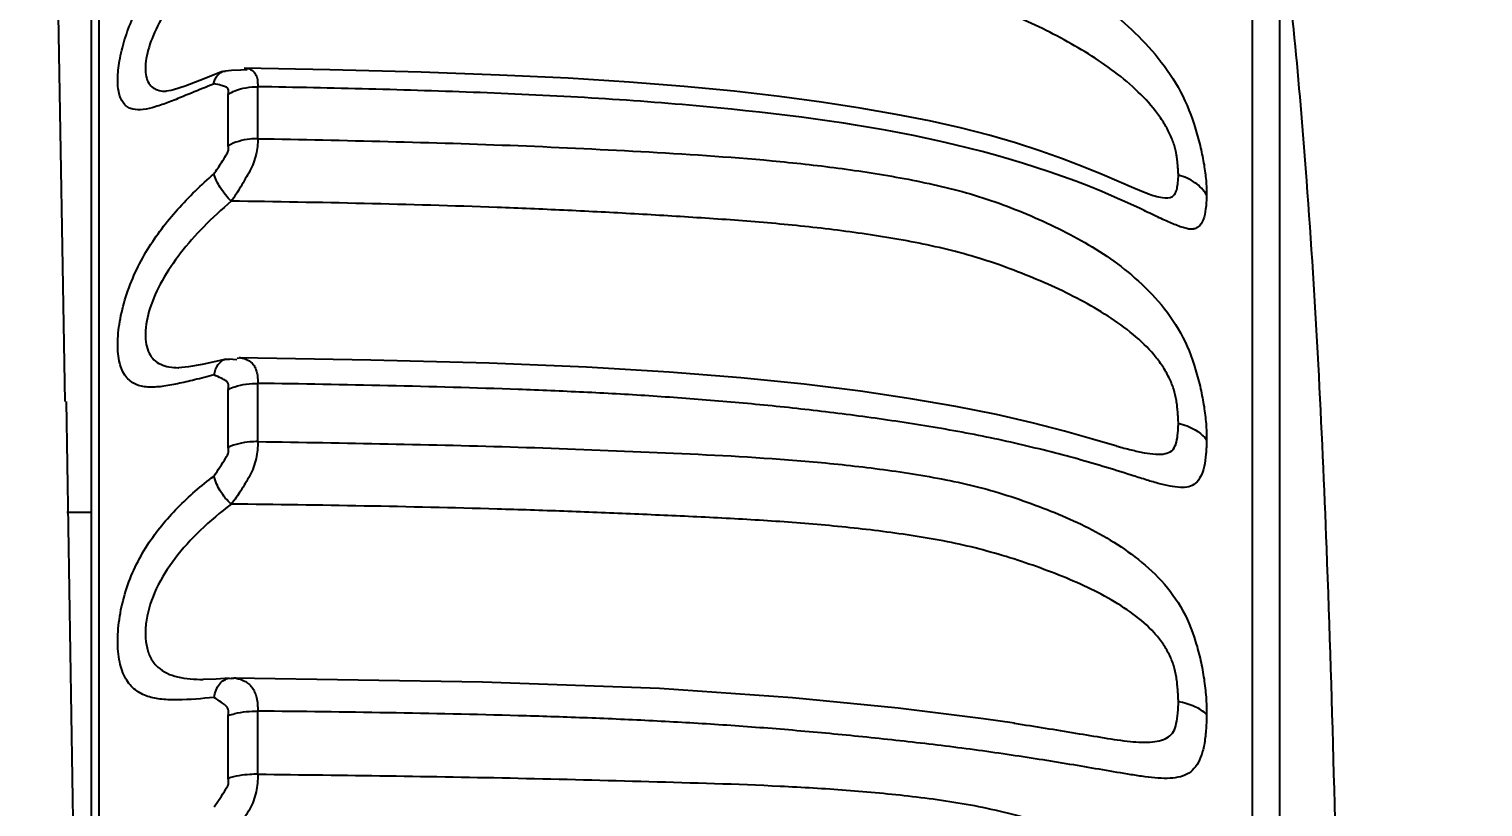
# Model space of a CAD drawing. Header units: millimetres. Extents: x 4086 to 8300, y 123 to 1549.
# Drawn here: x 7029.07 to 7038.3, y 702.39 to 707.33 of the extents above; entities that cross this region are included whole.
import ezdxf

# ---------------------------------------------------------------- set-up
doc = ezdxf.new("R2010")
doc.units = ezdxf.units.MM
doc.layers.add('00_COMPONENTS', color=7, linetype='Continuous')
doc.layers.add('尺寸', color=3, linetype='Continuous')
doc.styles.add('思源黑', font='SourceHanSansCN-Normal.ttf')
doc.dimstyles.get("Standard").update_dxf_attribs({"dimscale": 6, "dimtxt": 7, "dimasz": 3, "dimexe": 0.18, "dimexo": 0.0625, "dimgap": 0.8, "dimtad": 1, "dimtoh": 1, "dimdec": 1, "dimzin": 0, "dimdsep": 46, "dimtxsty": '思源黑', "dimcen": 0.09, "dimclrd": 256, "dimclre": 256, "dimclrt": 256, "dimadec": 0, "dimazin": 2, "dimtfac": 1, "dimtdec": 1, "dimtofl": 0, "dimtmove": 0, "dimatfit": 3, "dimfxl": 1, "dimtolj": 1, "dimtzin": 0, "dimarcsym": 0})

# ---------------------------------------------------------------- blocks, each defined once
blk = doc.blocks.new('*D486')
at = {"layer": 'Defpoints', "color": 0}
for p in [(6978.4428, 724.3654), (7025.5422, 680.9644), (7150.4242, 680.9644)]:
    blk.add_point(p, dxfattribs=at)
at = {"layer": '尺寸', "lineweight": -2}
for p, q in [((6978.6303, 724.3654), (7159.7675, 724.3654)), ((7159.2275, 715.3654), (7159.2275, 689.9644)), ((7025.7297, 680.9644), (7159.7675, 680.9644)), ((7159.2275, 680.9644), (7159.2275, 602.0342)), ((7159.2275, 602.0342), (7033.5816, 602.0342))]:
    blk.add_line(p, q, dxfattribs=at)
at = {"layer": '尺寸'}
for points in [[(7160.7275, 715.3654), (7157.7275, 715.3654), (7159.2275, 724.3654)], [(7157.7275, 689.9644), (7160.7275, 689.9644), (7159.2275, 680.9644)]]:
    blk.add_solid(points, dxfattribs=at)
at = {"layer": '尺寸', "insert": (7095.2045, 624.1576), "char_height": 21, "attachment_point": 5, "style": '思源黑'}
blk.add_mtext('\\A1;43.4', dxfattribs=at)

msp = doc.modelspace()

# ---------------------------------------------------------------- linework, layer by layer
at = {"layer": '00_COMPONENTS', "color": 7, "linetype": 'Continuous'}
for p, q in [((7029.4653, 683.4359), (7029.4653, 710.6934)), ((7036.8322, 685.0196), (7036.8322, 709.1095)), ((7029.2342, 708.5441), (7029.2945, 704.9636)), ((7037.0063, 686.06), (7037.0063, 708.0691)), ((7029.5137, 706.7014), (7029.5135, 707.7444)), ((7030.4522, 707.0695), (7030.4116, 707.0672)), ((7030.9778, 707.0693), (7030.4335, 707.0795)), ((7030.2957, 707.0572), (7030.1516, 707.0009)), ((7029.9375, 706.9329), (7029.938, 706.9329)), ((7030.332, 706.5863), (7030.3321, 706.9145)), ((7030.5209, 706.6316), (7030.5209, 706.9613)), ((7029.5136, 705.3947), (7029.5137, 706.7014)), ((7036.1636, 706.2845), (7036.1671, 706.2833)), ((7029.5142, 690.2862), (7029.5136, 705.3947)), ((7030.3164, 705.2326), (7030.3406, 705.234)), ((7030.3617, 705.2318), (7030.3405, 705.2337)), ((7030.388, 705.2297), (7030.3617, 705.2318)), ((7030.3884, 705.2403), (7030.4018, 705.2408)), ((7030.0175, 705.1788), (7030.018, 705.1788)), ((7030.3321, 704.6735), (7030.3321, 705.0414)), ((7030.5209, 704.7096), (7030.5209, 705.0793)), ((7029.3031, 704.9638), (7029.3957, 699.3888)), ((7035.9701, 704.6817), (7035.9719, 704.6812)), ((7029.3088, 704.2614), (7029.4653, 704.2614)), ((7030.1733, 703.201), (7030.1741, 703.201)), ((7030.3394, 703.2081), (7030.3519, 703.208)), ((7030.3519, 703.2082), (7030.3687, 703.2091)), ((7030.3321, 702.5732), (7030.3321, 702.9718)), ((7030.5209, 702.5994), (7030.5209, 703)), ((7035.3178, 702.9234), (7035.3223, 702.9228))]:
    msp.add_line(p, q, dxfattribs=at)
for points in [[(7036.1636, 706.2845), (7036.151, 706.2889), (7036.0798, 706.3173), (7035.9868, 706.3576), (7035.8782, 706.4044), (7035.7582, 706.4534), (7035.6264, 706.5039), (7035.4832, 706.5546), (7035.3284, 706.6045), (7035.161, 706.6531), (7034.9797, 706.6998), (7034.7835, 706.7441), (7034.5719, 706.7862), (7034.3441, 706.8264), (7034.0983, 706.8643), (7033.832, 706.8999), (7033.5426, 706.9329), (7033.2261, 706.9633), (7032.8777, 706.9907), (7032.4905, 707.0148), (7032.055, 707.0358), (7031.5575, 707.0537), (7030.9778, 707.0693)], [(7030.1516, 707.0009), (7030.0589, 706.9658), (7029.9842, 706.9417), (7029.9677, 706.9376)], [(7030.4116, 707.0672), (7030.354, 707.0634), (7030.3145, 707.0612)], [(7029.9677, 706.9376), (7029.9402, 706.933), (7029.9379, 706.9329)], [(7030.3164, 705.2326), (7030.2726, 705.2223), (7030.1681, 705.1994), (7030.0793, 705.1838), (7030.0179, 705.1789)], [(7035.9719, 704.6814), (7035.8187, 704.7251), (7035.6392, 704.7755), (7035.4353, 704.8286), (7035.2075, 704.8814), (7034.9513, 704.9329), (7034.6642, 704.9821), (7034.3444, 705.0292), (7033.9874, 705.0736), (7033.5863, 705.1145), (7033.131, 705.1509), (7032.6064, 705.182), (7031.9887, 705.207), (7031.2382, 705.227), (7030.4018, 705.2408)], [(7030.3394, 703.2081), (7030.2563, 703.2029), (7030.1744, 703.201)], [(7035.3223, 702.923), (7035.1256, 702.9513), (7034.585, 703.0187), (7033.9147, 703.085), (7033.0691, 703.1432), (7031.9458, 703.1846), (7030.3687, 703.2091)]]:
    msp.add_lwpolyline(points, dxfattribs=at)
for centre, radius, start, end in [((7030.4004, 705.1194), 0.1214, 85.47835, 89.34354), ((7030.3676, 703.0774), 0.1317, 83.3373, 89.53985)]:
    msp.add_arc(centre, radius, start, end, dxfattribs=at)
for points, knots in [([(7030.5209, 708.3182), (7030.7962, 708.3127), (7031.3472, 708.2991), (7032.1748, 708.269), (7033.005, 708.2205), (7033.6997, 708.1646), (7034.2573, 708.0884), (7034.6788, 708.0079), (7035.102, 707.8932), (7035.5076, 707.7126), (7035.8328, 707.522), (7036.0716, 707.3248), (7036.2414, 707.1457), (7036.385, 706.9341), (7036.4621, 706.7355), (7036.5037, 706.5777), (7036.526, 706.4692), (7036.5373, 706.3839), (7036.5414, 706.3201), (7036.5412, 706.2896), (7036.5417, 706.2747)], [0, 0, 0, 0, 0.119359, 0.23897, 0.359043, 0.479931, 0.541042, 0.602907, 0.665969, 0.730619, 0.794885, 0.828662, 0.864601, 0.901586, 0.938735, 0.956314, 0.972309, 0.986765, 0.993572, 1, 1, 1, 1]), ([(7030.0468, 706.8997), (7030.0163, 706.8872), (7029.9579, 706.8635), (7029.8736, 706.8336), (7029.7975, 706.8149), (7029.7381, 706.8138), (7029.6986, 706.8282), (7029.6647, 706.8545), (7029.6368, 706.9132), (7029.6277, 707.0042), (7029.6386, 707.1171), (7029.6683, 707.2455), (7029.7164, 707.3808), (7029.7798, 707.5152), (7029.8796, 707.6858), (7030.0301, 707.8842), (7030.1689, 708.0261), (7030.2424, 708.095)], [0, 0, 0, 0, 0.053708, 0.102865, 0.145716, 0.181486, 0.197483, 0.213464, 0.250313, 0.299076, 0.361517, 0.434565, 0.51362, 0.595261, 0.676709, 0.835688, 1, 1, 1, 1]), ([(7037.0063, 708.0691), (7037.0814, 707.5027), (7037.2046, 706.1587), (7037.3234, 703.7916), (7037.3957, 700.691), (7037.4084, 698.3672), (7037.4084, 697.0646)], [0, 0, 0, 0, 0.155586, 0.367245, 0.645306, 1, 1, 1, 1]), ([(7030.3518, 707.9313), (7030.2438, 707.8322), (7030.0958, 707.677), (7029.9389, 707.4526), (7029.8554, 707.2958), (7029.8142, 707.1696), (7029.8048, 707.0809), (7029.8093, 707.0276), (7029.8251, 706.9841), (7029.864, 706.9409), (7029.909, 706.933), (7029.9374, 706.9329)], [0, 0, 0, 0, 0.35021, 0.509313, 0.652939, 0.77376, 0.823434, 0.865312, 0.900632, 0.932164, 1, 1, 1, 1]), ([(7036.3627, 706.4007), (7036.3633, 706.4054), (7036.3622, 706.4157), (7036.3607, 706.4367), (7036.3586, 706.4638), (7036.3557, 706.496), (7036.3498, 706.5398), (7036.3363, 706.5969), (7036.3078, 706.6666), (7036.2683, 706.738), (7036.2001, 706.8351), (7036.0446, 706.9986), (7035.7721, 707.1926), (7035.4105, 707.3799), (7035.0294, 707.5338), (7034.6311, 707.6347), (7034.2271, 707.7074), (7033.6831, 707.7778), (7032.9986, 707.8317), (7032.1768, 707.8812), (7031.3549, 707.9111), (7030.8073, 707.9238), (7030.5336, 707.9285)], [0, 0, 0, 0, 0.002232, 0.00484, 0.009955, 0.015004, 0.02008, 0.030741, 0.042556, 0.055421, 0.069108, 0.09834, 0.161196, 0.225574, 0.289938, 0.354297, 0.41872, 0.483219, 0.612616, 0.74203, 0.871023, 1, 1, 1, 1]), ([(7030.4521, 707.0777), (7030.4623, 707.0759), (7030.4822, 707.0703), (7030.5041, 707.0468), (7030.5183, 707.0148), (7030.5189, 706.9898), (7030.5196, 706.9763)], [0, 0, 0, 0, 0.231295, 0.446733, 0.697036, 1, 1, 1, 1]), ([(7030.2426, 706.98), (7030.2243, 706.9725), (7030.159, 706.9459), (7030.0938, 706.9189), (7030.0468, 706.8997)], [0, 0, 0, 0, 0.279479, 1, 1, 1, 1]), ([(7030.2427, 706.98), (7030.2404, 706.9832), (7030.2423, 706.9931), (7030.2484, 707.0089), (7030.2629, 707.0343), (7030.2816, 707.0517), (7030.2957, 707.0572)], [0, 0, 0, 0, 0.120078, 0.263714, 0.539985, 1, 1, 1, 1]), ([(7030.3321, 706.9145), (7030.333, 706.9203), (7030.3353, 706.9308), (7030.3344, 706.9451), (7030.327, 706.956), (7030.311, 706.9633), (7030.2826, 706.9717), (7030.258, 706.9769), (7030.2426, 706.98)], [0, 0, 0, 0, 0.133544, 0.248683, 0.314028, 0.426539, 0.639123, 1, 1, 1, 1]), ([(7030.3321, 706.9145), (7030.3454, 706.9224), (7030.4043, 706.951), (7030.4711, 706.9622), (7030.5209, 706.9613)], [0, 0, 0, 0, 0.236707, 1, 1, 1, 1]), ([(7036.1201, 706.1879), (7035.2637, 706.5971), (7034.0545, 706.7868), (7032.64, 706.8929), (7031.9318, 706.9257), (7031.226, 706.9476), (7030.7558, 706.9576), (7030.5209, 706.9613)], [0, 0, 0, 0, 0.501533, 0.626811, 0.751507, 0.875867, 1, 1, 1, 1]), ([(7030.5209, 706.6316), (7030.5041, 706.6319), (7030.4391, 706.6289), (7030.374, 706.6104), (7030.3322, 706.5864)], [0, 0, 0, 0, 0.258852, 1, 1, 1, 1]), ([(7030.5209, 706.6318), (7030.5206, 706.5985), (7030.514, 706.5465), (7030.4947, 706.4779), (7030.4696, 706.4263), (7030.4408, 706.3764), (7030.4034, 706.3115), (7030.3735, 706.2646), (7030.3519, 706.2352)], [0, 0, 0, 0, 0.22808, 0.355641, 0.487093, 0.619505, 0.750479, 1, 1, 1, 1]), ([(7030.5209, 706.6318), (7030.7962, 706.627), (7031.3471, 706.6154), (7032.1747, 706.5902), (7033.0047, 706.5494), (7033.6992, 706.5048), (7034.2568, 706.4415), (7034.6779, 706.3734), (7035.1001, 706.275), (7035.5057, 706.116), (7035.8312, 705.9466), (7036.0711, 705.7681), (7036.2418, 705.6036), (7036.3864, 705.4024), (7036.463, 705.2075), (7036.5041, 705.0483), (7036.5263, 704.9339), (7036.5374, 704.8419), (7036.5414, 704.7715), (7036.5412, 704.7374), (7036.5417, 704.7207)], [0, 0, 0, 0, 0.119969, 0.240175, 0.360808, 0.482162, 0.54341, 0.605276, 0.668066, 0.731878, 0.794674, 0.82733, 0.861891, 0.897639, 0.934379, 0.952359, 0.969292, 0.985125, 0.992718, 1, 1, 1, 1]), ([(7030.2424, 706.4084), (7030.2585, 706.4325), (7030.284, 706.4709), (7030.3131, 706.5173), (7030.3282, 706.5432), (7030.3346, 706.5598), (7030.3353, 706.5734), (7030.3328, 706.5822), (7030.3321, 706.5864)], [0, 0, 0, 0, 0.426046, 0.676696, 0.805502, 0.866596, 0.936578, 1, 1, 1, 1]), ([(7030.2427, 705.1326), (7030.2013, 705.122), (7030.1243, 705.1028), (7030.0143, 705.0768), (7029.9153, 705.0583), (7029.8248, 705.0523), (7029.7416, 705.0675), (7029.6732, 705.1223), (7029.6373, 705.2156), (7029.6268, 705.3352), (7029.6418, 705.4773), (7029.6931, 705.6843), (7029.8088, 705.9316), (7030.0061, 706.1903), (7030.1608, 706.3382), (7030.2424, 706.4084)], [0, 0, 0, 0, 0.061594, 0.114563, 0.163192, 0.206711, 0.24516, 0.282449, 0.327492, 0.385028, 0.454942, 0.532615, 0.692132, 0.844699, 1, 1, 1, 1]), ([(7030.3518, 706.2351), (7030.3251, 706.2607), (7030.2823, 706.3151), (7030.2501, 706.3775), (7030.2425, 706.4084)], [0, 0, 0, 0, 0.536781, 1, 1, 1, 1]), ([(7036.1671, 706.2833), (7036.1982, 706.2731), (7036.2473, 706.2578), (7036.3174, 706.2529), (7036.346, 706.2852), (7036.3555, 706.3174), (7036.3605, 706.3566), (7036.3632, 706.3854), (7036.3627, 706.4007)], [0, 0, 0, 0, 0.320057, 0.525809, 0.612306, 0.718926, 0.850162, 1, 1, 1, 1]), ([(7036.5417, 706.2747), (7036.5234, 706.3054), (7036.4697, 706.3605), (7036.4001, 706.391), (7036.3627, 706.4007)], [0, 0, 0, 0, 0.480444, 1, 1, 1, 1]), ([(7036.5417, 706.2747), (7036.5422, 706.2591), (7036.5401, 706.2292), (7036.5355, 706.176), (7036.5256, 706.1207), (7036.4984, 706.076), (7036.4678, 706.0592), (7036.4421, 706.0562), (7036.4141, 706.0609), (7036.3688, 706.0747), (7036.3031, 706.1015), (7036.2155, 706.142), (7036.153, 706.1721), (7036.1201, 706.1879)], [0, 0, 0, 0, 0.076669, 0.14615, 0.261855, 0.350236, 0.389333, 0.428996, 0.474085, 0.527562, 0.660464, 0.821113, 1, 1, 1, 1]), ([(7030.3518, 706.2351), (7030.2906, 706.1831), (7030.1768, 706.079), (7030.0284, 705.9103), (7029.911, 705.7378), (7029.8319, 705.566), (7029.8028, 705.4261), (7029.8091, 705.3294), (7029.8268, 705.2718), (7029.8587, 705.2267), (7029.9038, 705.1972), (7029.9581, 705.1817), (7029.997, 705.179), (7030.0175, 705.1789)], [0, 0, 0, 0, 0.175268, 0.336531, 0.489915, 0.629364, 0.747849, 0.797029, 0.839774, 0.877957, 0.915203, 0.955227, 1, 1, 1, 1]), ([(7036.3627, 704.8254), (7036.3633, 704.8309), (7036.3621, 704.8429), (7036.3606, 704.867), (7036.3585, 704.8978), (7036.3554, 704.9343), (7036.3493, 704.9827), (7036.3349, 705.0445), (7036.3044, 705.1178), (7036.2624, 705.1904), (7036.1902, 705.286), (7036.0756, 705.3953), (7035.9165, 705.5094), (7035.7416, 705.6106), (7035.557, 705.6997), (7035.3031, 705.8072), (7034.9737, 705.9179), (7034.5636, 706.0005), (7034.148, 706.06), (7033.7287, 706.1016), (7033.3072, 706.1316), (7032.8846, 706.1564), (7032.462, 706.1786), (7031.6179, 706.2133), (7030.9144, 706.228), (7030.3518, 706.2352)], [0, 0, 0, 0, 0.002558, 0.005471, 0.011164, 0.016741, 0.02228, 0.033629, 0.04576, 0.058641, 0.072142, 0.100722, 0.130994, 0.162042, 0.193513, 0.2252, 0.288806, 0.35289, 0.417247, 0.481828, 0.54662, 0.611552, 0.676472, 0.741247, 1, 1, 1, 1]), ([(7030.2427, 705.1326), (7030.2469, 705.1561), (7030.2607, 705.1985), (7030.2976, 705.2281), (7030.3164, 705.2326)], [0, 0, 0, 0, 0.553208, 1, 1, 1, 1]), ([(7030.41, 705.2405), (7030.4409, 705.238), (7030.484, 705.2188), (7030.506, 705.174), (7030.516, 705.1465), (7030.5196, 705.114), (7030.5198, 705.0912), (7030.5209, 705.0793)], [0, 0, 0, 0, 0.430042, 0.550082, 0.684735, 0.834404, 1, 1, 1, 1]), ([(7030.3321, 705.0414), (7030.333, 705.0478), (7030.3353, 705.0597), (7030.3343, 705.0756), (7030.3272, 705.0888), (7030.3114, 705.1002), (7030.2829, 705.1153), (7030.2581, 705.1261), (7030.2427, 705.1326)], [0, 0, 0, 0, 0.133227, 0.253382, 0.323471, 0.439237, 0.649512, 1, 1, 1, 1]), ([(7030.3321, 705.0414), (7030.3456, 705.0479), (7030.4058, 705.0715), (7030.4714, 705.08), (7030.5209, 705.0794)], [0, 0, 0, 0, 0.231447, 1, 1, 1, 1]), ([(7036.5417, 704.7207), (7036.5421, 704.7051), (7036.5404, 704.6749), (7036.5368, 704.6184), (7036.5287, 704.5556), (7036.5088, 704.4914), (7036.4757, 704.444), (7036.4279, 704.4191), (7036.3712, 704.4175), (7036.3062, 704.4268), (7036.2316, 704.4451), (7036.1497, 704.4695), (7036.0333, 704.507), (7035.8827, 704.5541), (7035.6962, 704.6074), (7035.4337, 704.676), (7035.093, 704.7529), (7034.6754, 704.8248), (7034.2556, 704.884), (7033.8367, 704.9323), (7033.4193, 704.9708), (7033.0031, 705.0009), (7032.588, 705.024), (7032.0359, 705.0471), (7031.347, 705.0658), (7030.7961, 705.0758), (7030.5209, 705.0793)], [0, 0, 0, 0, 0.007403, 0.014385, 0.026938, 0.037437, 0.046096, 0.053656, 0.062105, 0.072583, 0.084903, 0.098613, 0.113187, 0.143091, 0.173656, 0.205436, 0.272129, 0.339682, 0.406934, 0.473764, 0.540206, 0.60632, 0.672205, 0.737943, 0.869114, 1, 1, 1, 1]), ([(7035.9719, 704.6814), (7036.0023, 704.6731), (7036.0602, 704.6576), (7036.1423, 704.6391), (7036.2143, 704.6293), (7036.2739, 704.6296), (7036.3244, 704.6478), (7036.3508, 704.6957), (7036.3577, 704.7434), (7036.3613, 704.7884), (7036.363, 704.8129), (7036.3627, 704.8254)], [0, 0, 0, 0, 0.175139, 0.33241, 0.467424, 0.577369, 0.662983, 0.749319, 0.863934, 0.930386, 1, 1, 1, 1]), ([(7036.3627, 704.8254), (7036.3814, 704.8214), (7036.4483, 704.8022), (7036.5121, 704.7619), (7036.5417, 704.7207)], [0, 0, 0, 0, 0.274101, 1, 1, 1, 1]), ([(7030.2424, 704.4917), (7030.2681, 704.5297), (7030.2997, 704.5783), (7030.3341, 704.6348), (7030.3353, 704.6586), (7030.3329, 704.6686), (7030.3322, 704.6735)], [0, 0, 0, 0, 0.662138, 0.852535, 0.928676, 1, 1, 1, 1]), ([(7030.5209, 704.7096), (7030.5041, 704.7099), (7030.4398, 704.7075), (7030.3753, 704.6932), (7030.3322, 704.6735)], [0, 0, 0, 0, 0.261894, 1, 1, 1, 1]), ([(7030.5209, 704.7098), (7030.5206, 704.6739), (7030.5144, 704.6187), (7030.4949, 704.5467), (7030.4698, 704.4946), (7030.4411, 704.4454), (7030.4039, 704.3836), (7030.3738, 704.3398), (7030.3519, 704.3132)], [0, 0, 0, 0, 0.244952, 0.375931, 0.507751, 0.638075, 0.764744, 1, 1, 1, 1]), ([(7030.5209, 704.7098), (7030.7962, 704.7059), (7031.3471, 704.6966), (7032.1746, 704.6769), (7033.0045, 704.6447), (7033.6988, 704.6124), (7034.2563, 704.5636), (7034.677, 704.5096), (7035.098, 704.4298), (7035.5033, 704.2965), (7035.8291, 704.1525), (7036.0702, 703.9972), (7036.2418, 703.8518), (7036.3877, 703.6661), (7036.4639, 703.4792), (7036.5046, 703.3223), (7036.5266, 703.2049), (7036.5374, 703.1084), (7036.5415, 703.0331), (7036.5413, 702.9962), (7036.5417, 702.978)], [0, 0, 0, 0, 0.121011, 0.242249, 0.363882, 0.48616, 0.547781, 0.609886, 0.672629, 0.735772, 0.797144, 0.828599, 0.861562, 0.895631, 0.931309, 0.949342, 0.966881, 0.983779, 0.992009, 1, 1, 1, 1]), ([(7030.2426, 703.0865), (7030.1656, 703.079), (7030.0553, 703.0695), (7029.9138, 703.0725), (7029.8214, 703.0892), (7029.738, 703.1306), (7029.6737, 703.208), (7029.6381, 703.3181), (7029.6267, 703.453), (7029.6412, 703.6053), (7029.6913, 703.8151), (7029.8063, 704.0566), (7030.0062, 704.2975), (7030.1611, 704.4296), (7030.2424, 704.4917)], [0, 0, 0, 0, 0.110084, 0.157372, 0.201146, 0.242869, 0.287073, 0.340472, 0.404919, 0.478799, 0.557323, 0.711178, 0.854341, 1, 1, 1, 1]), ([(7030.3518, 704.313), (7030.3242, 704.3366), (7030.2796, 704.3928), (7030.2496, 704.4582), (7030.2425, 704.4918)], [0, 0, 0, 0, 0.514248, 1, 1, 1, 1]), ([(7030.3518, 704.313), (7030.2831, 704.2609), (7030.1553, 704.1546), (7029.9919, 703.9755), (7029.8707, 703.7847), (7029.8142, 703.6152), (7029.8038, 703.4869), (7029.8133, 703.4033), (7029.8395, 703.3317), (7029.8987, 703.2568), (7030.0178, 703.2058), (7030.1188, 703.2013), (7030.1734, 703.201)], [0, 0, 0, 0, 0.166532, 0.320251, 0.466397, 0.60024, 0.660149, 0.713827, 0.76166, 0.805465, 0.8946, 1, 1, 1, 1]), ([(7036.3627, 703.059), (7036.3632, 703.0651), (7036.3622, 703.078), (7036.3606, 703.1042), (7036.3585, 703.1372), (7036.3554, 703.1761), (7036.3494, 703.2267), (7036.3353, 703.2898), (7036.3048, 703.3628), (7036.2626, 703.4329), (7036.1904, 703.5225), (7036.0754, 703.6216), (7035.9158, 703.7214), (7035.741, 703.8081), (7035.5565, 703.8834), (7035.302, 703.974), (7034.9721, 704.0667), (7034.5629, 704.1327), (7034.1477, 704.1793), (7033.7285, 704.2108), (7033.3071, 704.2327), (7032.8846, 704.2512), (7032.4619, 704.2685), (7031.899, 704.2866), (7031.1957, 704.3025), (7030.6331, 704.3102), (7030.3518, 704.3132)], [0, 0, 0, 0, 0.002822, 0.00598, 0.012139, 0.01813, 0.024011, 0.035752, 0.04787, 0.060455, 0.073499, 0.10099, 0.13021, 0.160395, 0.191194, 0.22237, 0.285407, 0.349408, 0.413915, 0.478763, 0.543886, 0.609177, 0.674473, 0.739635, 0.8698, 1, 1, 1, 1]), ([(7030.2427, 703.0865), (7030.2454, 703.1025), (7030.2535, 703.1325), (7030.2748, 703.1712), (7030.3037, 703.1988), (7030.3279, 703.2071), (7030.3394, 703.2081)], [0, 0, 0, 0, 0.292149, 0.55689, 0.789839, 1, 1, 1, 1]), ([(7030.3829, 703.2082), (7030.4012, 703.206), (7030.4291, 703.1962), (7030.4617, 703.174), (7030.4854, 703.1516), (7030.5013, 703.1204), (7030.5137, 703.0849), (7030.5199, 703.0438), (7030.5196, 703.015), (7030.5209, 703)], [0, 0, 0, 0, 0.200616, 0.31121, 0.428337, 0.551008, 0.686898, 0.836742, 1, 1, 1, 1]), ([(7030.3321, 702.9718), (7030.333, 702.9786), (7030.3354, 702.9916), (7030.3342, 703.0089), (7030.3273, 703.0242), (7030.3117, 703.0392), (7030.2831, 703.0606), (7030.2582, 703.0767), (7030.2426, 703.0866)], [0, 0, 0, 0, 0.128899, 0.249432, 0.32198, 0.440675, 0.651922, 1, 1, 1, 1]), ([(7035.3223, 702.923), (7035.4519, 702.9036), (7035.6417, 702.8721), (7035.8868, 702.831), (7036.0488, 702.8061), (7036.1717, 702.7984), (7036.2535, 702.8126), (7036.3012, 702.8331), (7036.336, 702.8707), (7036.3522, 702.9244), (7036.3586, 702.976), (7036.3615, 703.0224), (7036.363, 703.0467), (7036.3627, 703.059)], [0, 0, 0, 0, 0.319223, 0.468749, 0.605185, 0.719273, 0.766172, 0.806496, 0.843322, 0.886857, 0.940665, 0.970066, 1, 1, 1, 1]), ([(7036.5417, 702.978), (7036.5215, 702.9998), (7036.4633, 703.0355), (7036.3988, 703.053), (7036.3627, 703.059)], [0, 0, 0, 0, 0.447479, 1, 1, 1, 1]), ([(7030.3321, 702.9719), (7030.3458, 702.9768), (7030.4072, 702.9945), (7030.4716, 703.0005), (7030.5209, 703)], [0, 0, 0, 0, 0.226634, 1, 1, 1, 1]), ([(7036.5417, 702.978), (7036.5421, 702.9607), (7036.5404, 702.9269), (7036.5368, 702.8624), (7036.5284, 702.7885), (7036.5084, 702.7101), (7036.4758, 702.6482), (7036.4312, 702.6038), (7036.3737, 702.5803), (7036.3071, 702.5722), (7036.2319, 702.5739), (7036.1497, 702.5829), (7036.0329, 702.6012), (7035.8821, 702.6272), (7035.6957, 702.6588), (7035.5018, 702.6907), (7035.3003, 702.7217), (7035.0239, 702.7611), (7034.6748, 702.8038), (7034.2552, 702.8482), (7033.8365, 702.8858), (7033.4191, 702.9163), (7033.003, 702.9401), (7032.5879, 702.9582), (7032.0359, 702.976), (7031.3469, 702.9898), (7030.7961, 702.9975), (7030.5209, 703)], [0, 0, 0, 0, 0.008177, 0.01603, 0.030596, 0.043303, 0.054098, 0.063321, 0.072465, 0.082922, 0.094859, 0.108023, 0.122003, 0.15082, 0.180479, 0.21148, 0.243834, 0.276937, 0.343653, 0.410281, 0.476607, 0.542618, 0.608344, 0.673867, 0.739259, 0.869764, 1, 1, 1, 1]), ([(7030.2425, 702.3922), (7030.2682, 702.429), (7030.3004, 702.4761), (7030.3343, 702.5322), (7030.3352, 702.557), (7030.3329, 702.5678), (7030.3322, 702.5732)], [0, 0, 0, 0, 0.648575, 0.839503, 0.921231, 1, 1, 1, 1]), ([(7030.5209, 702.5994), (7030.5041, 702.5996), (7030.4405, 702.5978), (7030.3766, 702.588), (7030.3322, 702.5732)], [0, 0, 0, 0, 0.264551, 1, 1, 1, 1]), ([(7030.5209, 702.5995), (7030.5206, 702.5619), (7030.5148, 702.5049), (7030.4951, 702.4312), (7030.4701, 702.3799), (7030.4413, 702.3327), (7030.4045, 702.2754), (7030.3741, 702.2357), (7030.3519, 702.2126)], [0, 0, 0, 0, 0.260859, 0.394872, 0.526964, 0.655323, 0.77791, 1, 1, 1, 1]), ([(7030.5209, 702.5995), (7030.7961, 702.5966), (7031.347, 702.5898), (7032.1744, 702.5761), (7033.0042, 702.5534), (7033.6982, 702.5342), (7034.2557, 702.5011), (7034.676, 702.4624), (7035.0955, 702.4031), (7035.4359, 702.3154), (7035.6982, 702.2286), (7035.8868, 702.1519), (7036.0686, 702.0558), (7036.2408, 701.9337), (7036.3884, 701.7684), (7036.4647, 701.5935), (7036.5049, 701.4426), (7036.5268, 701.3251), (7036.5374, 701.2264), (7036.5414, 701.1481), (7036.5413, 701.1094), (7036.5417, 701.0902)], [0, 0, 0, 0, 0.122407, 0.245031, 0.368028, 0.491616, 0.553819, 0.616386, 0.67932, 0.742029, 0.772386, 0.802186, 0.832449, 0.863687, 0.89569, 0.929645, 0.947361, 0.965145, 0.982761, 0.991459, 1, 1, 1, 1])]:
    msp.add_open_spline(points, degree=3, knots=knots, dxfattribs=at)
for points in [[(7030.2957, 707.0572), (7030.3016, 707.0596), (7030.3081, 707.0609), (7030.3145, 707.0612)], [(7030.5196, 706.9763), (7030.5199, 706.9713), (7030.5204, 706.9663), (7030.5209, 706.9613)]]:
    msp.add_open_spline(points, degree=3, dxfattribs=at)

# ---------------------------------------------------------------- dimensions: what is measured, and where the dimension line sits
at = {"layer": '尺寸'}
dim = msp.add_linear_dim(base=(7159.2275, 680.9644), p1=(6978.4428, 724.3654), p2=(7025.5422, 680.9644), angle=90, dimstyle='Standard', override={"dimscale": 3, "dimtxt": 7, "dimtxsty": '思源黑'}, dxfattribs=at)
dim.commit()
dim.dimension.update_dxf_attribs({"geometry": '*D486', "text_midpoint": (7095.2045, 602.0342), "dimtype": 160})

doc.saveas('drawing.dxf')
